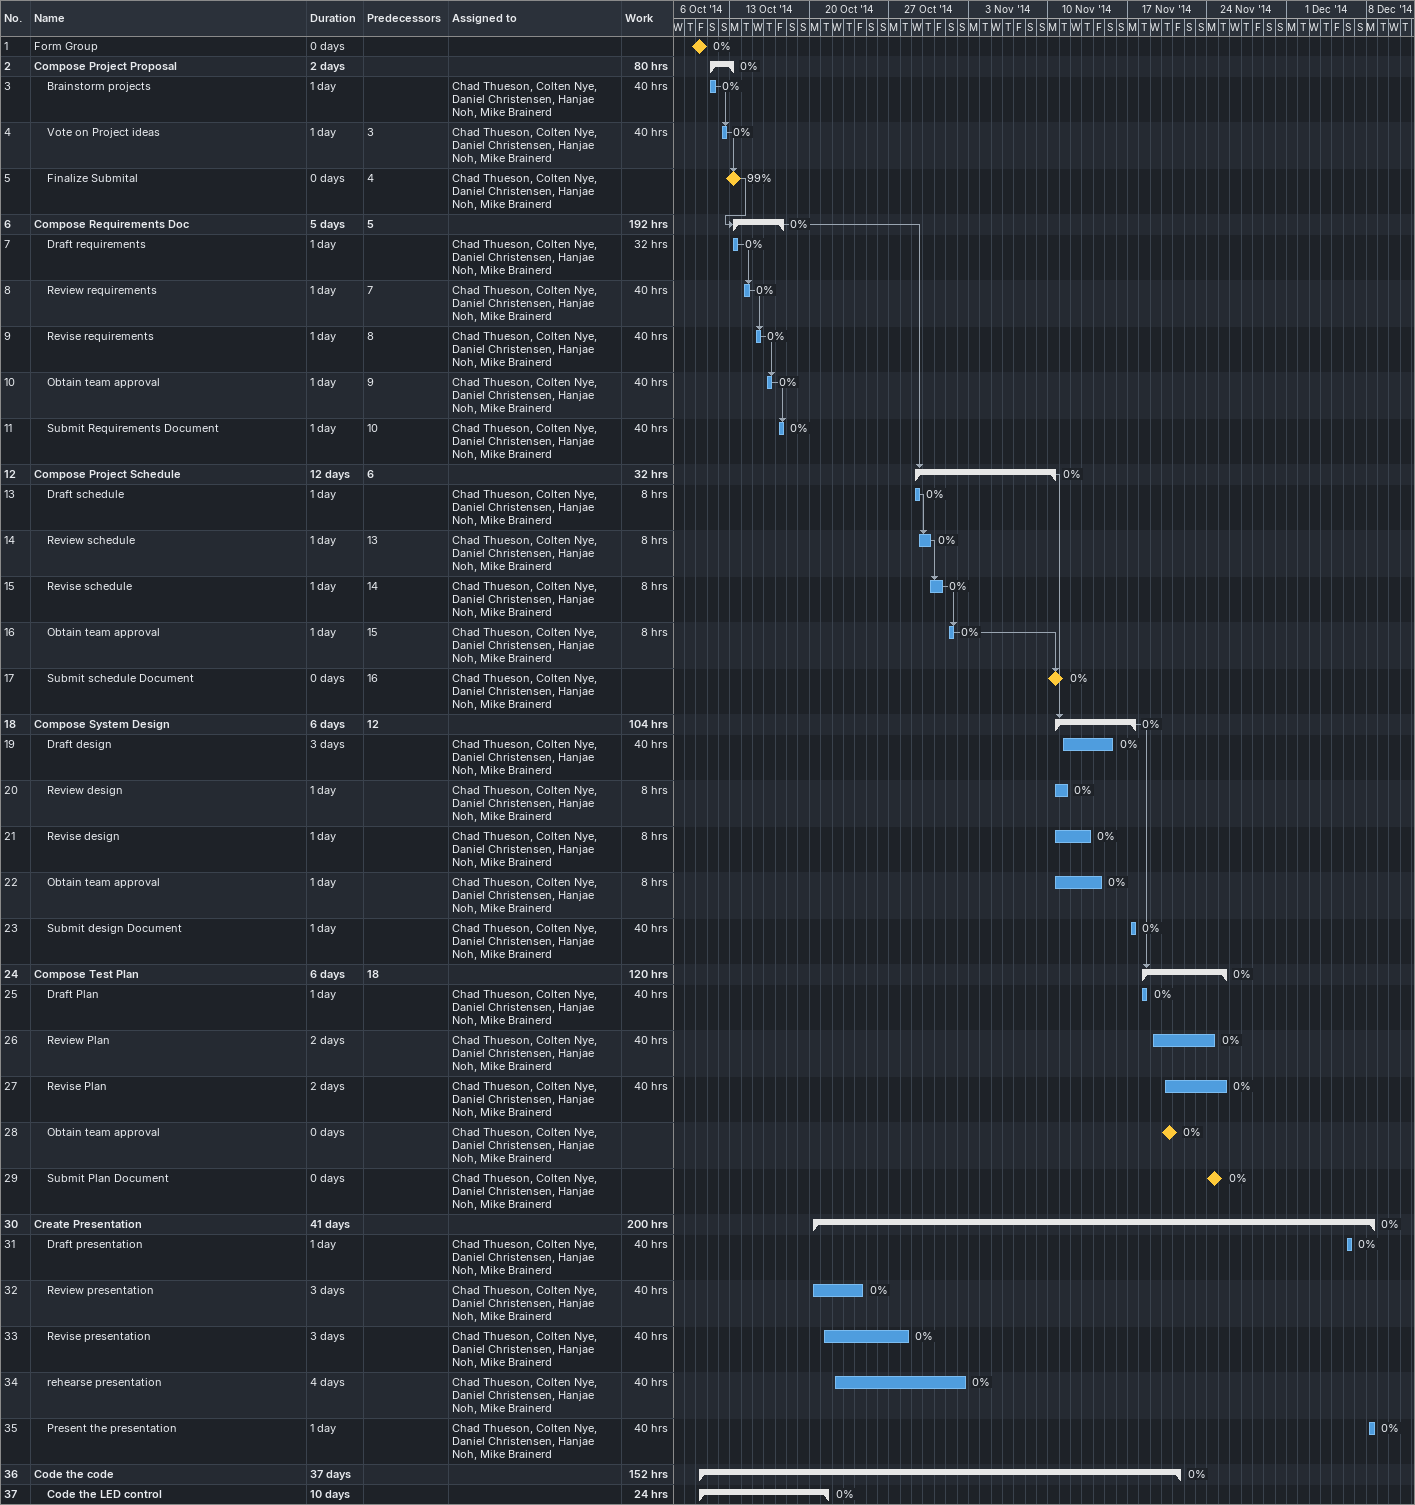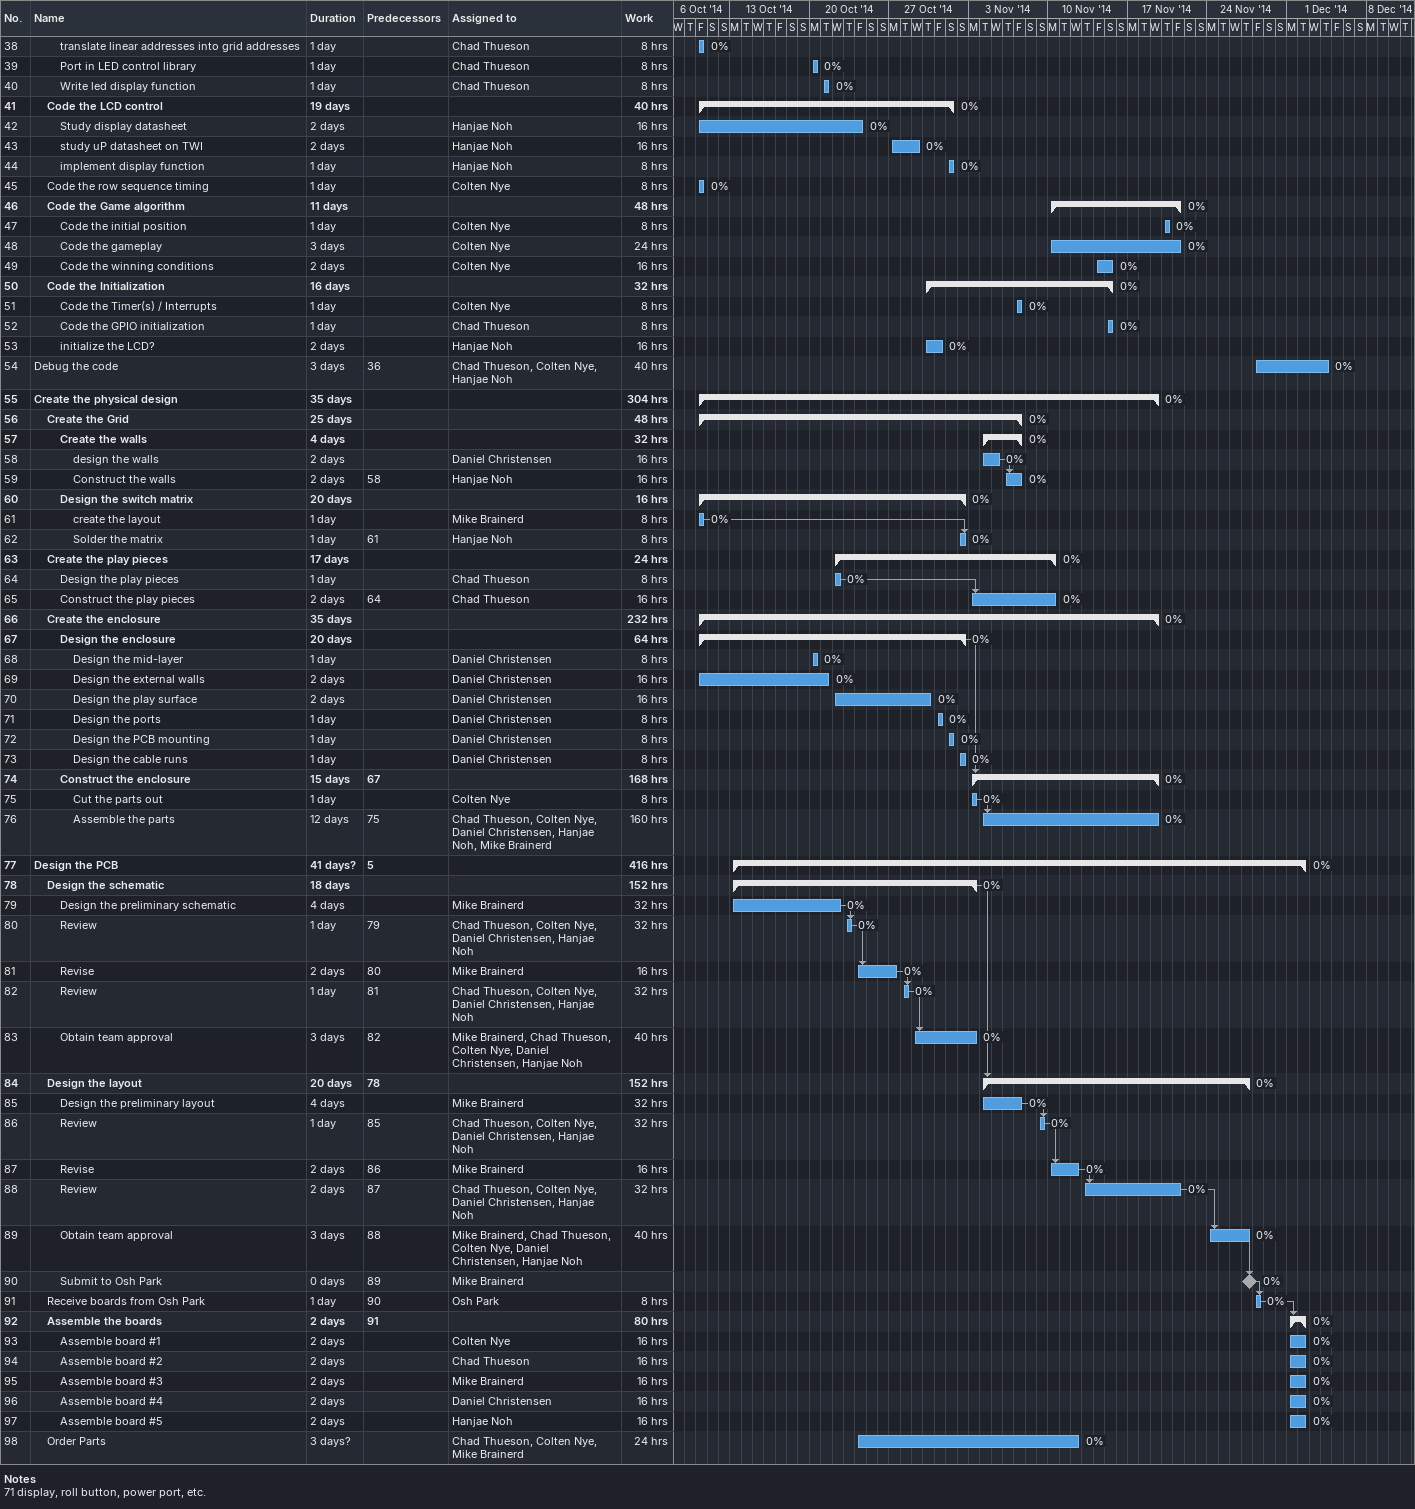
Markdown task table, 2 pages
| ID | Level | Task | Duration | Start | Finish | Predecessors | Resources | % complete | Work (h) |
|---|---|---|---|---|---|---|---|---|---|
| 1 | 1 | Form Group | 0d | 2014-10-10 | 2014-10-10 |  |  | 0 |  |
| 2 | 1 | **Compose Project Proposal** | 2d | 2014-10-11 | 2014-10-13 |  |  | 0 | 80 |
| 3 | 2 | Brainstorm projects | 1d | 2014-10-11 | 2014-10-11 |  | Chad Thueson, Colten Nye, Daniel Christensen, Hanjae Noh, Mike Brainerd | 0 | 40 |
| 4 | 2 | Vote on Project ideas | 1d | 2014-10-12 | 2014-10-12 | 3 | Chad Thueson, Colten Nye, Daniel Christensen, Hanjae Noh, Mike Brainerd | 0 | 40 |
| 5 | 2 | Finalize Submital | 0d | 2014-10-13 | 2014-10-13 | 4 | Chad Thueson, Colten Nye, Daniel Christensen, Hanjae Noh, Mike Brainerd | 99 |  |
| 6 | 1 | **Compose Requirements Doc** | 5d | 2014-10-13 | 2014-10-17 | 5 |  | 0 | 192 |
| 7 | 2 | Draft requirements | 1d | 2014-10-13 | 2014-10-13 |  | Chad Thueson, Colten Nye, Daniel Christensen, Hanjae Noh, Mike Brainerd | 0 | 32 |
| 8 | 2 | Review requirements | 1d | 2014-10-14 | 2014-10-14 | 7 | Chad Thueson, Colten Nye, Daniel Christensen, Hanjae Noh, Mike Brainerd | 0 | 40 |
| 9 | 2 | Revise requirements | 1d | 2014-10-15 | 2014-10-15 | 8 | Chad Thueson, Colten Nye, Daniel Christensen, Hanjae Noh, Mike Brainerd | 0 | 40 |
| 10 | 2 | Obtain team approval | 1d | 2014-10-16 | 2014-10-16 | 9 | Chad Thueson, Colten Nye, Daniel Christensen, Hanjae Noh, Mike Brainerd | 0 | 40 |
| 11 | 2 | Submit Requirements Document | 1d | 2014-10-17 | 2014-10-17 | 10 | Chad Thueson, Colten Nye, Daniel Christensen, Hanjae Noh, Mike Brainerd | 0 | 40 |
| 12 | 1 | **Compose Project Schedule** | 12d | 2014-10-29 | 2014-11-10 | 6 |  | 0 | 32 |
| 13 | 2 | Draft schedule | 1d | 2014-10-29 | 2014-10-29 |  | Chad Thueson, Colten Nye, Daniel Christensen, Hanjae Noh, Mike Brainerd | 0 | 8 |
| 14 | 2 | Review schedule | 1d | 2014-10-29 | 2014-10-30 | 13 | Chad Thueson, Colten Nye, Daniel Christensen, Hanjae Noh, Mike Brainerd | 0 | 8 |
| 15 | 2 | Revise schedule | 1d | 2014-10-30 | 2014-10-31 | 14 | Chad Thueson, Colten Nye, Daniel Christensen, Hanjae Noh, Mike Brainerd | 0 | 8 |
| 16 | 2 | Obtain team approval | 1d | 2014-11-01 | 2014-11-01 | 15 | Chad Thueson, Colten Nye, Daniel Christensen, Hanjae Noh, Mike Brainerd | 0 | 8 |
| 17 | 2 | Submit schedule Document | 0d | 2014-11-10 | 2014-11-10 | 16 | Chad Thueson, Colten Nye, Daniel Christensen, Hanjae Noh, Mike Brainerd | 0 |  |
| 18 | 1 | **Compose System Design** | 6d | 2014-11-10 | 2014-11-17 | 12 |  | 0 | 104 |
| 19 | 2 | Draft design | 3d | 2014-11-11 | 2014-11-15 |  | Chad Thueson, Colten Nye, Daniel Christensen, Hanjae Noh, Mike Brainerd | 0 | 40 |
| 20 | 2 | Review design | 1d | 2014-11-10 | 2014-11-11 |  | Chad Thueson, Colten Nye, Daniel Christensen, Hanjae Noh, Mike Brainerd | 0 | 8 |
| 21 | 2 | Revise design | 1d | 2014-11-10 | 2014-11-13 |  | Chad Thueson, Colten Nye, Daniel Christensen, Hanjae Noh, Mike Brainerd | 0 | 8 |
| 22 | 2 | Obtain team approval | 1d | 2014-11-10 | 2014-11-14 |  | Chad Thueson, Colten Nye, Daniel Christensen, Hanjae Noh, Mike Brainerd | 0 | 8 |
| 23 | 2 | Submit design Document | 1d | 2014-11-17 | 2014-11-17 |  | Chad Thueson, Colten Nye, Daniel Christensen, Hanjae Noh, Mike Brainerd | 0 | 40 |
| 24 | 1 | **Compose Test Plan** | 6d | 2014-11-18 | 2014-11-25 | 18 |  | 0 | 120 |
| 25 | 2 | Draft Plan | 1d | 2014-11-18 | 2014-11-18 |  | Chad Thueson, Colten Nye, Daniel Christensen, Hanjae Noh, Mike Brainerd | 0 | 40 |
| 26 | 2 | Review Plan | 2d | 2014-11-19 | 2014-11-24 |  | Chad Thueson, Colten Nye, Daniel Christensen, Hanjae Noh, Mike Brainerd | 0 | 40 |
| 27 | 2 | Revise Plan | 2d | 2014-11-20 | 2014-11-25 |  | Chad Thueson, Colten Nye, Daniel Christensen, Hanjae Noh, Mike Brainerd | 0 | 40 |
| 28 | 2 | Obtain team approval | 0d | 2014-11-20 | 2014-11-20 |  | Chad Thueson, Colten Nye, Daniel Christensen, Hanjae Noh, Mike Brainerd | 0 |  |
| 29 | 2 | Submit Plan Document | 0d | 2014-11-24 | 2014-11-24 |  | Chad Thueson, Colten Nye, Daniel Christensen, Hanjae Noh, Mike Brainerd | 0 |  |
| 30 | 1 | **Create Presentation** | 41d | 2014-10-20 | 2014-12-08 |  |  | 0 | 200 |
| 31 | 2 | Draft presentation | 1d | 2014-12-06 | 2014-12-06 |  | Chad Thueson, Colten Nye, Daniel Christensen, Hanjae Noh, Mike Brainerd | 0 | 40 |
| 32 | 2 | Review presentation | 3d | 2014-10-20 | 2014-10-24 |  | Chad Thueson, Colten Nye, Daniel Christensen, Hanjae Noh, Mike Brainerd | 0 | 40 |
| 33 | 2 | Revise presentation | 3d | 2014-10-21 | 2014-10-28 |  | Chad Thueson, Colten Nye, Daniel Christensen, Hanjae Noh, Mike Brainerd | 0 | 40 |
| 34 | 2 | rehearse presentation | 4d | 2014-10-22 | 2014-11-02 |  | Chad Thueson, Colten Nye, Daniel Christensen, Hanjae Noh, Mike Brainerd | 0 | 40 |
| 35 | 2 | Present the presentation | 1d | 2014-12-08 | 2014-12-08 |  | Chad Thueson, Colten Nye, Daniel Christensen, Hanjae Noh, Mike Brainerd | 0 | 40 |
| 36 | 1 | **Code the code** | 37d | 2014-10-10 | 2014-11-21 |  |  | 0 | 152 |
| 37 | 2 | **Code the LED control** | 10d | 2014-10-10 | 2014-10-21 |  |  | 0 | 24 |
| 38 | 3 | translate linear addresses into grid addresses | 1d | 2014-10-10 | 2014-10-10 |  | Chad Thueson | 0 | 8 |
| 39 | 3 | Port in LED control library | 1d | 2014-10-20 | 2014-10-20 |  | Chad Thueson | 0 | 8 |
| 40 | 3 | Write led display function | 1d | 2014-10-21 | 2014-10-21 |  | Chad Thueson | 0 | 8 |
| 41 | 2 | **Code the LCD control** | 19d | 2014-10-10 | 2014-11-01 |  |  | 0 | 40 |
| 42 | 3 | Study display datasheet | 2d | 2014-10-10 | 2014-10-24 |  | Hanjae Noh | 0 | 16 |
| 43 | 3 | study uP datasheet on TWI | 2d | 2014-10-27 | 2014-10-29 |  | Hanjae Noh | 0 | 16 |
| 44 | 3 | implement display function | 1d | 2014-11-01 | 2014-11-01 |  | Hanjae Noh | 0 | 8 |
| 45 | 2 | Code the row sequence timing | 1d | 2014-10-10 | 2014-10-10 |  | Colten Nye | 0 | 8 |
| 46 | 2 | **Code the Game algorithm** | 11d | 2014-11-10 | 2014-11-21 |  |  | 0 | 48 |
| 47 | 3 | Code the initial position | 1d | 2014-11-20 | 2014-11-20 |  | Colten Nye | 0 | 8 |
| 48 | 3 | Code the gameplay | 3d | 2014-11-10 | 2014-11-21 |  | Colten Nye | 0 | 24 |
| 49 | 3 | Code the winning conditions | 2d | 2014-11-14 | 2014-11-15 |  | Colten Nye | 0 | 16 |
| 50 | 2 | **Code the Initialization** | 16d | 2014-10-30 | 2014-11-15 |  |  | 0 | 32 |
| 51 | 3 | Code the Timer(s) / Interrupts | 1d | 2014-11-07 | 2014-11-07 |  | Colten Nye | 0 | 8 |
| 52 | 3 | Code the GPIO initialization | 1d | 2014-11-15 | 2014-11-15 |  | Chad Thueson | 0 | 8 |
| 53 | 3 | initialize the LCD? | 2d | 2014-10-30 | 2014-10-31 |  | Hanjae Noh | 0 | 16 |
| 54 | 1 | Debug the code | 3d | 2014-11-28 | 2014-12-04 | 36 | Chad Thueson, Colten Nye, Hanjae Noh | 0 | 40 |
| 55 | 1 | **Create the physical design** | 35d | 2014-10-10 | 2014-11-19 |  |  | 0 | 304 |
| 56 | 2 | **Create the Grid** | 25d | 2014-10-10 | 2014-11-07 |  |  | 0 | 48 |
| 57 | 3 | **Create the walls** | 4d | 2014-11-04 | 2014-11-07 |  |  | 0 | 32 |
| 58 | 4 | design the walls | 2d | 2014-11-04 | 2014-11-05 |  | Daniel Christensen | 0 | 16 |
| 59 | 4 | Construct the walls | 2d | 2014-11-06 | 2014-11-07 | 58 | Hanjae Noh | 0 | 16 |
| 60 | 3 | **Design the switch matrix** | 20d | 2014-10-10 | 2014-11-02 |  |  | 0 | 16 |
| 61 | 4 | create the layout | 1d | 2014-10-10 | 2014-10-10 |  | Mike Brainerd | 0 | 8 |
| 62 | 4 | Solder the matrix | 1d | 2014-11-02 | 2014-11-02 | 61 | Hanjae Noh | 0 | 8 |
| 63 | 2 | **Create the play pieces** | 17d | 2014-10-22 | 2014-11-10 |  |  | 0 | 24 |
| 64 | 3 | Design the play pieces | 1d | 2014-10-22 | 2014-10-22 |  | Chad Thueson | 0 | 8 |
| 65 | 3 | Construct the play pieces | 2d | 2014-11-03 | 2014-11-10 | 64 | Chad Thueson | 0 | 16 |
| 66 | 2 | **Create the enclosure** | 35d | 2014-10-10 | 2014-11-19 |  |  | 0 | 232 |
| 67 | 3 | **Design the enclosure** | 20d | 2014-10-10 | 2014-11-02 |  |  | 0 | 64 |
| 68 | 4 | Design the mid-layer | 1d | 2014-10-20 | 2014-10-20 |  | Daniel Christensen | 0 | 8 |
| 69 | 4 | Design the external walls | 2d | 2014-10-10 | 2014-10-21 |  | Daniel Christensen | 0 | 16 |
| 70 | 4 | Design the play surface | 2d | 2014-10-22 | 2014-10-30 |  | Daniel Christensen | 0 | 16 |
| 71 | 4 | Design the ports | 1d | 2014-10-31 | 2014-10-31 |  | Daniel Christensen | 0 | 8 |
| 72 | 4 | Design the PCB mounting | 1d | 2014-11-01 | 2014-11-01 |  | Daniel Christensen | 0 | 8 |
| 73 | 4 | Design the cable runs | 1d | 2014-11-02 | 2014-11-02 |  | Daniel Christensen | 0 | 8 |
| 74 | 3 | **Construct the enclosure** | 15d | 2014-11-03 | 2014-11-19 | 67 |  | 0 | 168 |
| 75 | 4 | Cut the parts out | 1d | 2014-11-03 | 2014-11-03 |  | Colten Nye | 0 | 8 |
| 76 | 4 | Assemble the parts | 12d | 2014-11-04 | 2014-11-19 | 75 | Chad Thueson, Colten Nye, Daniel Christensen, Hanjae Noh, Mike Brainerd | 0 | 160 |
| 77 | 1 | **Design the PCB** | 41d? | 2014-10-13 | 2014-12-02 | 5 |  | 0 | 416 |
| 78 | 2 | **Design the schematic** | 18d | 2014-10-13 | 2014-11-03 |  |  | 0 | 152 |
| 79 | 3 | Design the preliminary schematic | 4d | 2014-10-13 | 2014-10-22 |  | Mike Brainerd | 0 | 32 |
| 80 | 3 | Review | 1d | 2014-10-23 | 2014-10-23 | 79 | Chad Thueson, Colten Nye, Daniel Christensen, Hanjae Noh | 0 | 32 |
| 81 | 3 | Revise | 2d | 2014-10-24 | 2014-10-27 | 80 | Mike Brainerd | 0 | 16 |
| 82 | 3 | Review | 1d | 2014-10-28 | 2014-10-28 | 81 | Chad Thueson, Colten Nye, Daniel Christensen, Hanjae Noh | 0 | 32 |
| 83 | 3 | Obtain team approval | 3d | 2014-10-29 | 2014-11-03 | 82 | Mike Brainerd, Chad Thueson, Colten Nye, Daniel Christensen, Hanjae Noh | 0 | 40 |
| 84 | 2 | **Design the layout** | 20d | 2014-11-04 | 2014-11-27 | 78 |  | 0 | 152 |
| 85 | 3 | Design the preliminary layout | 4d | 2014-11-04 | 2014-11-07 |  | Mike Brainerd | 0 | 32 |
| 86 | 3 | Review | 1d | 2014-11-09 | 2014-11-09 | 85 | Chad Thueson, Colten Nye, Daniel Christensen, Hanjae Noh | 0 | 32 |
| 87 | 3 | Revise | 2d | 2014-11-10 | 2014-11-12 | 86 | Mike Brainerd | 0 | 16 |
| 88 | 3 | Review | 2d | 2014-11-13 | 2014-11-21 | 87 | Chad Thueson, Colten Nye, Daniel Christensen, Hanjae Noh | 0 | 32 |
| 89 | 3 | Obtain team approval | 3d | 2014-11-24 | 2014-11-27 | 88 | Mike Brainerd, Chad Thueson, Colten Nye, Daniel Christensen, Hanjae Noh | 0 | 40 |
| 90 | 3 | Submit to Osh Park | 0d | 2014-11-27 | 2014-11-27 | 89 | Mike Brainerd | 0 |  |
| 91 | 2 | Receive boards from Osh Park | 1d | 2014-11-28 | 2014-11-28 | 90 | Osh Park | 0 | 8 |
| 92 | 2 | **Assemble the boards** | 2d | 2014-12-01 | 2014-12-02 | 91 |  | 0 | 80 |
| 93 | 3 | Assemble board #1 | 2d | 2014-12-01 | 2014-12-02 |  | Colten Nye | 0 | 16 |
| 94 | 3 | Assemble board #2 | 2d | 2014-12-01 | 2014-12-02 |  | Chad Thueson | 0 | 16 |
| 95 | 3 | Assemble board #3 | 2d | 2014-12-01 | 2014-12-02 |  | Mike Brainerd | 0 | 16 |
| 96 | 3 | Assemble board #4 | 2d | 2014-12-01 | 2014-12-02 |  | Daniel Christensen | 0 | 16 |
| 97 | 3 | Assemble board #5 | 2d | 2014-12-01 | 2014-12-02 |  | Hanjae Noh | 0 | 16 |
| 98 | 2 | Order Parts | 3d? | 2014-10-24 | 2014-11-12 |  | Chad Thueson, Colten Nye, Mike Brainerd | 0 | 24 |

Notes
- 71: display, roll button, power port, etc.
